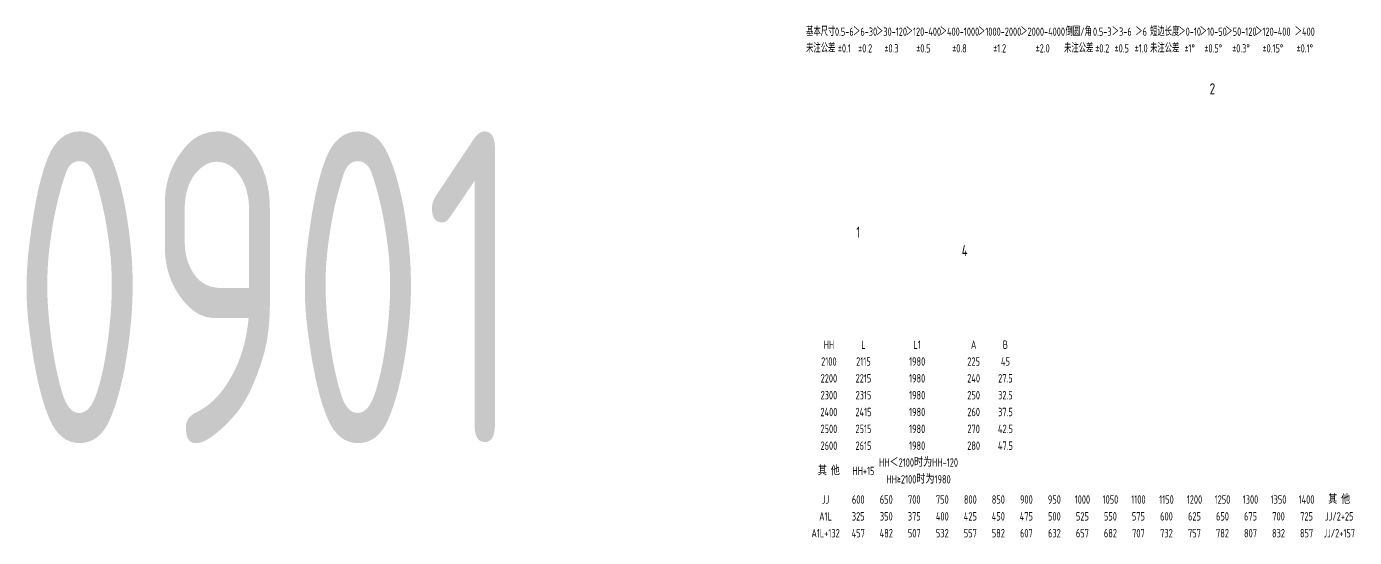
# Model space of a CAD drawing. Header units: inches. Extents: x 14216 to 120088, y -29410 to 23559.
# Drawn here: x 16786 to 21051, y 8796 to 10434 of the extents above; entities that cross this region are included whole.
import ezdxf
from ezdxf.enums import TextEntityAlignment as Align

# ---------------------------------------------------------------- set-up
doc = ezdxf.new("R2010")
doc.units = ezdxf.units.IN
doc.header["$LTSCALE"] = 0.3
doc.header["$MEASUREMENT"] = 0
for name, color, linetype in [('1粗实线', 4, 'Continuous'), ('2', 2, 'Continuous'), ('2细实线', 2, 'Continuous')]:
    doc.layers.add(name, color=color, linetype=linetype)
doc.styles.add('HZ', font='isocp2.shx', dxfattribs={"width": 0.7, "bigfont": 'hztxt.shx'})

msp = doc.modelspace()

# ---------------------------------------------------------------- texts
at = {"layer": '1粗实线', "color": 4, "style": 'HZ', "width": 0.8}
for s, p in [('2', (20586.297, 10217.031)), ('1', (19451.067, 9756.811)), ('4', (19789.649, 9697.902))]:
    msp.add_text(s, height=35.64, dxfattribs=at).set_placement(p)
at = {"layer": '2', "style": 'HZ', "width": 0.8}
for s, p in [('HH', (19363.045, 9413.823)), ('L', (19474.045, 9413.823)), ('L1', (19646.556, 9413.823)), ('A', (19828.045, 9413.823)), ('B', (19930.045, 9413.823)), ('2100', (19363.045, 9359.823)), ('2115', (19474.045, 9359.823)), ('1980', (19646.556, 9359.823)), ('225', (19828.045, 9359.823)), ('45', (19930.045, 9359.823)), ('2200', (19363.045, 9305.823)), ('2215', (19474.045, 9305.823)), ('1980', (19646.556, 9305.823)), ('240', (19828.045, 9305.823)), ('27.5', (19930.045, 9305.823)), ('2300', (19363.045, 9251.823)), ('2315', (19474.045, 9251.823)), ('1980', (19646.556, 9251.823)), ('250', (19828.045, 9251.823)), ('32.5', (19930.045, 9251.823)), ('2400', (19363.045, 9197.823)), ('2415', (19474.045, 9197.823)), ('1980', (19646.556, 9197.823)), ('260', (19828.045, 9197.823)), ('37.5', (19930.045, 9197.823)), ('2500', (19363.045, 9143.823)), ('2515', (19474.045, 9143.823)), ('1980', (19646.556, 9143.823)), ('270', (19828.045, 9143.823)), ('42.5', (19930.045, 9143.823)), ('2600', (19363.045, 9089.823)), ('2615', (19474.045, 9089.823)), ('1980', (19646.556, 9089.823)), ('280', (19828.045, 9089.823)), ('47.5', (19930.045, 9089.823)), ('HH＜2100时为HH-120', (19651.045, 9035.823)), ('其 他', (19363.045, 9008.823)), ('HH+15', (19474.045, 9008.823)), ('HH≥2100时为1980', (19651.045, 8981.823))]:
    msp.add_text(s, height=27, dxfattribs=at).set_placement(p, align=Align.MIDDLE_CENTER)
at = {"layer": '2', "color": 6, "insert": (17560.536, 9598.021), "char_height": 1000, "attachment_point": 5, "style": 'HZ'}
msp.add_mtext('\\A1;0901', dxfattribs=at)
at = {"layer": '2细实线', "linetype": 'ByBlock', "style": 'HZ', "width": 0.65}
for s, p in [('基本尺寸', (19336.892, 10417.961)), ('0.5-6', (19412.627, 10417.961)), ('＞6-30', (19479.452, 10417.961)), ('＞30-120', (19564.097, 10417.961)), ('＞120-400', (19666.562, 10417.961)), ('＞400-1000', (19782.392, 10417.961)), ('＞1000-2000', (19911.587, 10417.961)), ('＞2000-4000', (20049.692, 10417.961)), ('倒圆/角', (20165.522, 10417.961)), ('0.5-3', (20241.257, 10417.961)), ('＞3-6', (20303.627, 10417.961)), ('＞6', (20365.997, 10417.961)), ('短边长度', (20441.732, 10417.961)), ('＞0-10', (20521.922, 10417.961)), ('＞10-50', (20597.657, 10417.961)), ('＞50-120', (20686.757, 10417.961)), ('＞120-400', (20789.222, 10417.961)), ('＞400', (20891.687, 10417.961)), ('未注公差', (19336.892, 10364.501)), ('%%p0.1', (19412.627, 10364.501)), ('%%p0.2', (19479.452, 10364.501)), ('%%p0.3', (19564.097, 10364.501)), ('%%p0.5', (19666.562, 10364.501)), ('%%p0.8', (19782.392, 10364.501)), ('%%p1.2', (19911.587, 10364.501)), ('%%p2.0', (20049.692, 10364.501)), ('未注公差', (20165.522, 10364.501)), ('%%p0.2', (20241.257, 10364.501)), ('%%p0.5', (20303.627, 10364.501)), ('%%p1.0', (20365.997, 10364.501)), ('未注公差', (20441.732, 10364.501)), ('%%p1%%d', (20521.922, 10364.501)), ('%%p0.5%%d', (20597.657, 10364.501)), ('%%p0.3%%d', (20686.757, 10364.501)), ('%%p0.15%%d', (20789.222, 10364.501)), ('%%p0.1%%d', (20891.687, 10364.501))]:
    msp.add_text(s, height=26.73, dxfattribs=at).set_placement(p, align=Align.MIDDLE_CENTER)
at = {"layer": '2细实线', "style": 'HZ', "width": 0.8}
for s, p in [('JJ', (19352.342, 8917.085)), ('600', (19457.342, 8917.085)), ('650', (19547.342, 8917.085)), ('700', (19637.342, 8917.085)), ('750', (19727.342, 8917.085)), ('800', (19817.342, 8917.085)), ('850', (19907.342, 8917.085)), ('900', (19997.342, 8917.085)), ('950', (20087.342, 8917.085)), ('1000', (20177.342, 8917.085)), ('1050', (20267.342, 8917.085)), ('1100', (20357.342, 8917.085)), ('1150', (20447.342, 8917.085)), ('1200', (20537.342, 8917.085)), ('1250', (20627.342, 8917.085)), ('1300', (20717.342, 8917.085)), ('1350', (20807.342, 8917.085)), ('1400', (20897.342, 8917.085)), ('其 他', (21002.342, 8917.085)), ('A1L', (19352.342, 8863.085)), ('325', (19457.342, 8863.085)), ('350', (19547.342, 8863.085)), ('375', (19637.342, 8863.085)), ('400', (19727.342, 8863.085)), ('425', (19817.342, 8863.085)), ('450', (19907.342, 8863.085)), ('475', (19997.342, 8863.085)), ('500', (20087.342, 8863.085)), ('525', (20177.342, 8863.085)), ('550', (20267.342, 8863.085)), ('575', (20357.342, 8863.085)), ('600', (20447.342, 8863.085)), ('625', (20537.342, 8863.085)), ('650', (20627.342, 8863.085)), ('675', (20717.342, 8863.085)), ('700', (20807.342, 8863.085)), ('725', (20897.342, 8863.085)), ('JJ/2+25', (21002.342, 8863.085)), ('A1L+132', (19352.342, 8809.085)), ('457', (19457.342, 8809.085)), ('482', (19547.342, 8809.085)), ('507', (19637.342, 8809.085)), ('532', (19727.342, 8809.085)), ('557', (19817.342, 8809.085)), ('582', (19907.342, 8809.085)), ('607', (19997.342, 8809.085)), ('632', (20087.342, 8809.085)), ('657', (20177.342, 8809.085)), ('682', (20267.342, 8809.085)), ('707', (20357.342, 8809.085)), ('732', (20447.342, 8809.085)), ('757', (20537.342, 8809.085)), ('782', (20627.342, 8809.085)), ('807', (20717.342, 8809.085)), ('832', (20807.342, 8809.085)), ('857', (20897.342, 8809.085)), ('JJ/2+157', (21002.342, 8809.085))]:
    msp.add_text(s, height=27, dxfattribs=at).set_placement(p, align=Align.MIDDLE_CENTER)

doc.saveas('drawing.dxf')
